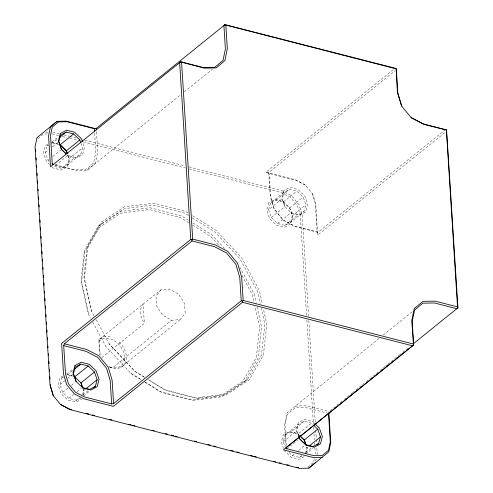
<?xml version="1.0" encoding="UTF-8"?>
<svg xmlns="http://www.w3.org/2000/svg" width="493" height="493" viewBox="0 0 493 493"><rect width="100%" height="100%" fill="white"/><g stroke="black" fill="none" stroke-linecap="round" stroke-linejoin="round"><path stroke-width="0.37" stroke-dasharray="2.46 1.85" d="M314.257 458.81L313.517 462.379L307.909 467.074M315.625 461.245L316.204 458.435M316.931 454.916L317.221 453.511L316.789 446.59M49.06 161.328L48.024 160.324L45.331 152.553L47.106 145.94L48.283 144.997M81.068 143.488L82.534 147.727L80.76 154.334L75.102 157.335L67.769 155.461L54.248 166.351L61.588 168.224L67.245 165.229L69.02 158.617L67.553 154.377M80.587 397.943L76.187 400.273L68.854 398.399L62.623 392.373L59.93 384.602L61.705 377.989L62.882 377.046M82.633 394.338L83.619 390.666L82.886 388.546M83.077 395.207L84.05 391.571L83.07 388.724M268.648 209.716L270.423 203.104L283.937 192.215L289.594 189.213L296.934 191.087L303.164 197.114L305.851 204.885L304.082 211.497L290.562 222.386L284.905 225.387L277.571 223.514L271.341 217.487L268.648 209.716L282.169 198.821L283.937 192.215M290.562 222.386L292.337 215.78L289.644 208.003L283.42 201.982L276.08 200.109L270.423 203.104M285.693 448.827L283.247 441.765L285.022 435.153L298.536 424.263L304.193 421.262L311.533 423.136L313.092 424.646M298.968 437.229L296.768 430.87L298.536 424.263M305.358 453.702L306.936 447.829L306.449 446.411M306.202 453.092L307.367 448.735L306.387 445.888M188.388 215.472L184.524 213.075L153.107 205.033L124.279 208.681L101.601 223.545L98.23 226.275L84.389 250.666L81.086 280.961L88.376 313.986L90.552 318.034M144.671 381.983L161.414 392.379L192.874 400.427L221.733 396.76L244.429 381.847L258.27 357.462L261.573 327.161L257.099 306.899M101.601 223.545L87.711 247.942L84.389 278.298L91.704 311.391M244.429 381.847L247.665 379.253L261.555 354.855L264.877 324.499L261.222 307.952M160.94 289.761L155.973 296.17L156.577 305.839L162.53 315.045L171.564 320.296L180.216 319.575L185.183 313.16L184.579 303.497L178.626 294.29L169.598 289.04L160.94 289.761L98.81 339.8L99.74 354.621M37.813 138.736L43.421 134.041L47.753 133.954M54.557 164.976L75.608 170.368L87.162 170.128L95.389 163.245L97.75 151.819L96.468 131.452M379.043 338.445L286.92 412.931L284.56 424.362L285.934 446.233M51.808 142.157L58.273 136.943M51.506 143.611L58.051 138.681M45.331 152.553L48.856 149.712M52.387 146.871L57.675 142.606M48.024 160.324L49.201 159.375M52.726 156.534L60.953 149.909M69.02 158.617L82.534 147.727M61.588 168.224L75.102 157.335M67.245 165.229L80.76 154.334M87.162 170.128L180.654 94.798M184.246 91.901L212.415 69.205M305.364 185.152L296.385 180.45L269.147 173.481L265.949 172.248L395.103 68.182M445.573 129.536L317.923 232.388L295.424 226.632L283.45 220.365L274.077 208.97L270.189 195.955L268.716 172.575L395.164 70.684M276.08 200.109L289.594 189.213M66.407 374.205L72.872 368.992M72.65 370.73L67.362 374.994L74.702 376.868M283.42 201.982L296.934 191.087M59.93 384.602L64.632 380.812M67.572 378.445L72.859 374.187M271.341 217.487L284.855 206.592L282.169 198.821M101.817 357.622L144.326 323.371L143.112 304.101A17.84 12.972 51.1 0 0 144.326 323.371M289.644 208.003L303.164 197.114M62.623 392.373L67.911 388.114M71.436 385.273L74.961 382.432M277.571 223.514L291.086 212.619L298.425 214.492L304.082 211.497M292.337 215.78L305.851 204.885M68.854 398.399L73.549 394.61M77.081 391.769L81.191 388.453M284.905 225.387L298.425 214.492M83.619 390.666L85.381 389.242M110.278 336.836L103.795 336.725L98.81 339.8L99.272 341.144A16.435 11.949 51.1 0 1 116.625 342.352A16.435 11.949 51.1 0 1 123.835 361.338A16.435 11.949 51.1 0 1 108.947 366.613L112.244 368.092L171.564 320.296M76.187 400.273L79.712 397.432M82.651 395.066L87.939 390.801M83.607 395.854L90.071 390.647M120.797 367.421L180.216 319.575M312.396 193.7L315.317 203.461L317.098 231.765L317.683 235.136L446.837 131.064M383.24 335.061L412.604 311.397M285.022 435.153L290.679 432.158L304.193 421.262M283.247 441.765L296.768 430.87M290.679 432.158L298.019 434.031L311.533 423.136M329.799 411.088L332.985 408.481M333.391 408.192L342.555 400.772M344.182 399.496L352.119 393.063M352.569 392.736L364.08 383.431M366.354 381.631L379.622 370.902M380.134 370.526L385.008 366.564M385.532 366.176L387.325 364.728M387.929 364.247L398.757 355.484M399.312 355.071L407.729 348.255M286.525 449.061L297.692 440.064M289.052 452.549L292.17 455.563L294.518 453.665M298.635 450.349L304.508 445.617M306.936 447.829L308.113 446.88M292.17 455.563L299.504 457.436L301.858 455.538M305.968 452.223L311.847 447.49M305.752 453.967L313.388 447.81M98.23 226.275L120.927 211.361L149.786 207.695L181.245 215.743L188.326 220.143M247.665 379.253L224.987 394.117L196.159 397.765L164.742 389.723L148.658 379.746M47.833 144.27L45.344 145.589L43.396 152.855L46.354 161.39L49.516 164.452M63.055 375.986L59.943 377.638L57.995 384.904L60.953 393.439L67.8 400.076L75.885 402.14L82.103 398.837M304.175 456.66L299.202 459.303L291.116 457.239L284.794 451.113M47.106 145.94L48.363 145.275M61.705 377.989L63.591 376.991M299.504 457.436L302.018 456.105M45.831 132.173L48.135 132.124M295.141 406.047L306.695 405.813L329.195 411.569M265.949 172.248L295.56 179.828L305.142 184.844L312.636 193.959L315.748 204.367L317.683 235.136M52.757 132.032L59.456 133.745M63.924 134.885L69.137 136.222M69.883 136.413L75.836 137.935M84.771 140.222L184.524 165.759M188.992 166.899L282.045 190.717L291.628 195.733L299.122 204.848L302.234 215.256L308.569 315.939M52.085 133.862L58.784 135.581M62.506 136.53L66.974 137.676M69.951 138.441L78.14 140.536M83.354 141.867L185.337 167.971M189.059 168.926L281.374 192.553L290.346 197.249L297.378 205.803L300.299 215.558L306.584 315.471M51.568 142.286L59.653 144.35M52.763 142.945L58.636 144.443M55.185 164.724L74.782 169.74L85.757 169.518L93.571 162.973L95.815 152.121L94.582 132.506M328.523 413.405L306.024 407.649L295.048 407.871L287.234 414.416L284.991 425.268L286.316 446.387M66.9 374.526L74.252 376.399M108.904 366.465L112.244 368.092M188.012 212.927L185.405 211.312L153.582 203.165L124.378 206.857L101.385 221.924L87.316 246.648L83.952 277.393L91.365 310.898L93.892 315.594M192.578 215.761L216.045 230.317L241.712 257.833L259.404 290.691L262.368 304.095M192.245 217.863L214.763 231.833L240.091 258.985L257.562 291.412L260.224 303.441M144.153 376.948L134.503 370.964L109.175 343.812L96.073 319.495M144.504 377.336L134.725 371.272L109.058 343.757M148.411 379.764L165.365 390.277L197.188 398.424L226.392 394.727L249.378 379.665L263.447 354.942L266.812 324.197L263.354 308.563M192.837 222.947L211.515 234.545L224.451 248.423M188.807 222.75L180.358 217.512L149.324 209.568L120.84 213.186L98.434 227.908L84.778 251.978L81.518 281.873L88.709 314.442M192.701 225.172L210.24 236.061L218.578 245.015M130.922 373.275L141.312 379.727M145.207 382.143L160.798 391.824L191.832 399.768L220.316 396.15L242.722 381.428L256.378 357.351L259.638 327.463L254.899 305.999M140.807 379.579L131.144 373.583L105.792 346.369M317.923 232.388L317.098 231.765L294.592 226.004L283.222 220.057L274.318 209.229L270.62 196.861L269.147 173.481L268.716 172.575M67.165 154.907L68.219 155.924L76.304 157.988L82.522 154.685L84.469 147.425L82.75 142.446M52.147 167.004L53.201 168.027L61.286 170.091L67.504 166.788L69.451 159.522L67.732 154.543M314.164 422.994L312.587 421.46L304.501 419.395L298.277 422.698L296.33 429.964L298.795 437.081M299.676 435.602L297.569 433.563L289.483 431.498L283.265 434.801L281.312 442.067L284.023 449.893M298.019 434.031L299.578 435.535M239.771 267.151L254.283 294.142L256.107 302.394M242.063 275.575L252.447 294.894L254.08 302.295M92.733 322.083L105.896 346.413M98.81 339.8L99.272 341.144L100.19 355.712M308.858 320.549L315.286 422.766M315.773 430.451L316.303 438.906M316.352 439.676L316.592 443.521M306.874 320.086L313.4 423.838M313.597 426.913L313.838 430.753M314.029 433.828L314.417 439.978M314.608 443.053L314.707 444.587M314.898 447.662L315.286 453.813M119.183 341.969A17.834 12.966 51.1 0 1 125.888 360.888A17.834 12.966 51.1 0 1 112.244 368.092M268.66 202.752L266.713 210.018L269.671 218.553L276.518 225.19L284.603 227.255L290.821 223.951L292.768 216.686L289.816 208.151L282.97 201.514L274.884 199.449L268.66 202.752M283.678 190.649L281.731 197.915L284.689 206.45L291.536 213.087L299.621 215.151L305.839 211.848L307.786 204.583L304.834 196.048L297.988 189.411L289.902 187.346L283.678 190.649"/><path stroke-width="0.74" d="M93.596 387.806L95.365 386.383L97.133 379.776L94.446 372.005L88.216 365.979L80.877 364.105L75.219 367.1L73.451 373.712L76.138 381.483M316.919 444.969L318.681 443.546L320.45 436.934L317.763 429.163L313.61 425.145M63.708 345.624L64.38 343.787L192.03 240.929L214.529 246.691L226.503 252.952L235.876 264.353L239.764 277.368L241.237 300.748L113.587 403.607L111.652 403.909L84.414 396.933L75.435 392.237L68.404 383.69L65.489 373.928L63.708 345.624L86.207 351.386L97.583 357.333L106.488 368.16L110.186 380.522L111.652 403.909M411.094 117.507L423.068 123.774L446.578 129.998L457.954 307.786L456.845 308.717L434.345 302.955L422.791 303.189L414.564 310.079L412.203 321.504L413.676 344.884L412.567 345.815L242.501 302.283L113.347 406.349L83.742 398.769L74.16 393.759L66.666 384.639L63.554 374.23L61.619 343.461L190.766 239.395L179.649 62.679L180.758 61.748L203.258 67.51L214.812 67.276L223.033 60.386L225.393 48.961L223.927 25.581L225.03 24.65L395.103 68.182L396.107 68.644L396.366 69.716L397.833 93.097L401.727 106.112M446.578 129.998L423.9 124.396L411.328 117.821L401.487 105.853L397.401 92.191L396.107 68.644M225.03 24.65L95.882 128.716L66.272 121.136L57.034 121.327L50.452 126.837L48.56 135.976L50.502 166.745L180.758 61.748M57.034 121.327L36.938 137.726L35.046 146.871L50.039 385.119L53.152 395.534L60.645 404.648L70.228 409.658L299.51 468.35L308.754 468.159L315.335 462.656M308.754 468.159L328.849 451.761L330.735 442.622L328.849 412.604M192.03 240.929L191.771 239.863L192.701 239.093L215.207 244.855L227.772 251.43L237.614 263.398L241.699 277.066L243.172 300.447L242.242 301.211L242.501 302.283M59.228 137.738L66.278 132.056L73.617 133.93L79.848 139.957L80.821 142.779M73.617 133.93L60.103 144.819L66.327 150.846L67.307 153.668M66.327 150.846L79.848 139.957M74.412 369.312L80.877 364.105M74.702 376.868L88.216 365.979M94.446 372.005L80.926 382.895L82.639 387.837M85.967 388.774L97.133 379.776M413.097 343.966L457.954 307.786M413.676 344.884L286.026 447.743L286.464 448.648L313.702 455.624L322.36 455.446L328.535 450.282L330.304 441.71L328.523 413.405M412.567 345.815L283.42 449.881L313.03 457.461L322.268 457.27M305.956 445L304.249 440.052L317.763 429.163M309.29 445.931L320.45 436.934M66.278 132.056L60.621 135.051L58.852 141.664L61.539 149.434L66.21 153.952M95.365 386.383L89.708 389.384L82.368 387.51M318.681 443.546L313.024 446.541L305.685 444.668L299.454 438.647L298.968 437.229M53.108 164.607L52.276 163.978L50.502 135.674L52.27 127.108L58.439 121.944L67.103 121.765L94.342 128.735L96.277 128.433L96.369 129.942M224.857 24.81L395.928 68.81M180.58 61.908L204.09 68.133L216.217 67.886L224.851 60.651L227.335 48.659L225.862 25.279M52.276 163.978L53.731 164.354M457.775 307.946L457.516 306.88L435.017 301.118L422.889 301.365L414.249 308.6L411.772 320.598L413.498 345.045M243.172 300.447L413.245 343.978M64.38 343.787L86.885 349.549L98.859 355.81L108.226 367.205L112.121 380.22L113.587 403.607M71.633 409.609L69.396 409.036L60.417 404.34M86.522 413.417L88.752 413.991M92.474 414.94L94.705 415.513M109.594 419.327L111.831 419.894M128.95 424.282L131.187 424.849M132.672 425.231L134.909 425.804M152.029 430.186L154.26 430.759M165.432 433.618L167.663 434.185M171.385 435.14L173.616 435.713M175.107 436.095L177.338 436.662M194.464 441.05L196.695 441.617M207.861 444.476L210.098 445.05M213.82 446.005L216.051 446.572M230.94 450.386L233.171 450.953M236.893 451.908L239.13 452.482M250.296 455.341L252.527 455.908M254.018 456.29L256.249 456.863M273.375 461.245L275.605 461.818M279.328 462.773L281.558 463.34M286.772 464.677L289.003 465.25M296.447 467.154L298.684 467.721M190.766 239.395L191.771 239.863M241.237 300.748L242.242 301.211M60.177 144.862L66.5 150.987L67.239 153.12M66.111 153.884L61.372 149.293L58.414 140.751L60.362 133.492L66.586 130.189L74.671 132.253L81.518 138.884L82.504 141.731M314.694 423.505L319.433 428.097L322.385 436.632L320.438 443.897L314.22 447.2L306.135 445.136L299.288 438.499L298.795 437.081M300.2 436.114L304.415 440.2L305.894 444.464M300.095 436.04L304.249 440.052M74.252 376.399L81.098 383.036L82.578 387.307M50.68 386.728L53.392 395.787M446.399 130.158L457.516 306.88M286.365 447.145L286.464 448.648M181.584 62.377L192.701 239.093M94.342 128.735L94.533 131.754M35.576 149.311L35.724 151.622M36.112 157.766L36.254 160.071M36.593 165.451L36.741 167.762M37.08 173.142L37.221 175.446M37.56 180.826L37.708 183.131M38.09 189.281L38.189 190.816M38.577 196.966L38.719 199.271M39.058 204.65L39.206 206.955M39.594 213.105L39.687 214.64M40.025 220.02L40.173 222.325M40.512 227.704L40.654 230.009M41.042 236.159L41.184 238.464M41.523 243.844L41.671 246.149M42.01 251.529L42.151 253.84M42.49 259.219L42.638 261.524M43.027 267.668L43.119 269.209M43.507 275.359L43.655 277.664M43.994 283.044L44.136 285.348M44.524 291.499L44.623 293.033M44.955 298.413L45.103 300.718M45.442 306.098L45.584 308.402M45.972 314.552L46.12 316.857M46.459 322.237L46.601 324.542M46.94 329.922L47.088 332.233M47.427 337.613L47.568 339.917M47.957 346.061L48.055 347.602M48.437 353.752L48.536 355.287M48.924 361.437L49.066 363.742M49.405 369.121L49.553 371.426M49.892 376.806L50.033 379.111M50.372 384.491L50.471 386.031M74.961 365.541L73.013 372.8L75.971 381.342L82.818 387.973L90.903 390.043L97.121 386.734L99.068 379.474L96.117 370.933L89.27 364.302L81.185 362.238L74.961 365.541"/></g></svg>
